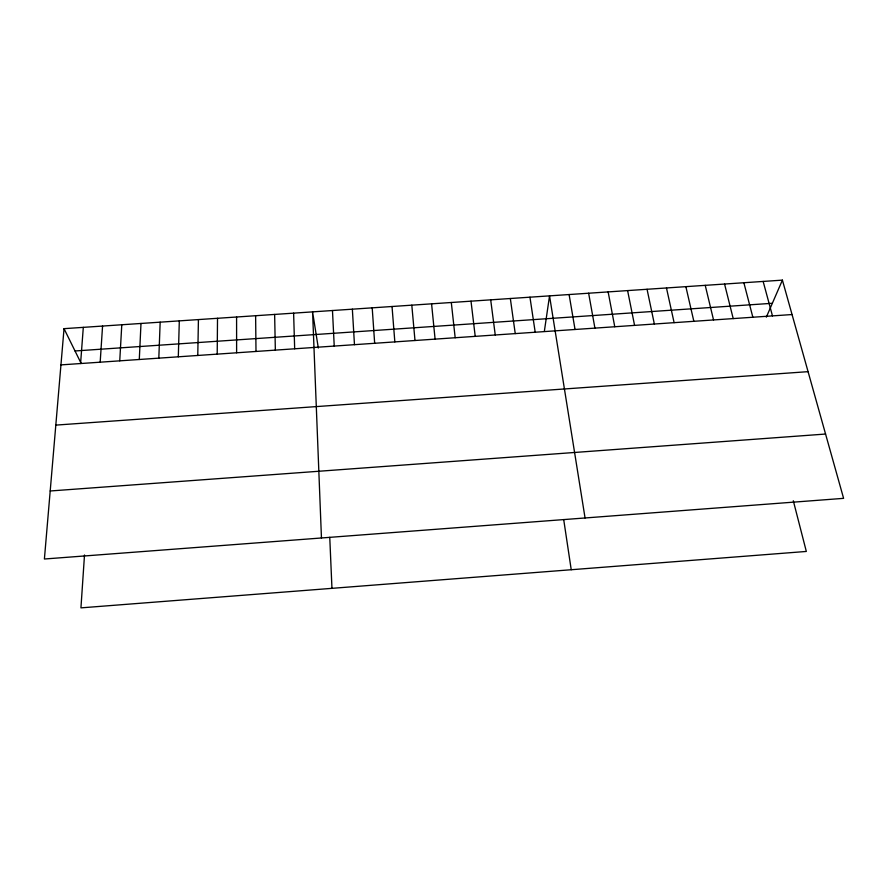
<?xml version="1.0" encoding="UTF-8"?>
<svg xmlns="http://www.w3.org/2000/svg" width="888" height="888" viewBox="0 0 888 888"><rect width="100%" height="100%" fill="white"/><g stroke="black" fill="none" stroke-linecap="round" stroke-linejoin="round"><path stroke-width="1.33" d="M217.205 354.123L217.516 318.293M197.769 355.466L198.424 319.58M178.31 356.81L179.309 320.868M158.819 358.153L160.162 322.166M139.294 359.496L140.992 323.465M119.747 360.839L121.789 324.753M100.178 362.182L102.564 326.051M84.504 555L80.941 607.869L806.326 551.448L793.306 500.765M80.575 363.536L83.306 327.361M64.036 328.66L44.4 559.007L843.6 498.346L782.406 280.131L64.036 328.66L81.019 363.148M544.366 331.246L549.539 295.859L585.059 517.97M766.322 317.171L782.406 280.131M50.194 490.986L825.563 434.043M55.811 425.108L808.069 371.661M75.025 350.971L772.349 303.285M60.939 364.89L792.052 314.541M763.147 281.429L772.471 315.884M743.867 282.739L752.858 317.238M724.564 284.038L733.211 318.592M705.227 285.348L713.541 319.946M685.869 286.658L693.85 321.301M666.477 287.967L674.114 322.666M647.052 289.277L654.356 324.02M627.605 290.587L634.576 325.385M608.136 291.908L614.762 326.751M588.633 293.218L594.916 328.116M569.097 294.539L575.035 329.481M318.315 348.041L312.576 311.866L321.456 537.984M563.702 519.558L571.228 569.73M529.947 297.18L535.198 332.223M510.334 298.512L515.24 333.599M490.687 299.833L495.249 334.976M471.006 301.165L475.224 336.363M451.304 302.497L455.178 337.74M431.579 303.829L435.087 339.127M411.81 305.161L414.985 340.504M392.03 306.504L394.838 341.891M372.205 307.836L374.669 343.279M352.358 309.179L354.467 344.677M332.478 310.523L334.232 346.065M329.759 537.318L331.957 588.344M293.617 313.153L294.672 348.795M274.636 314.43L275.347 350.127M255.622 315.717L255.999 351.459M236.585 317.005L236.619 352.791"/></g></svg>
